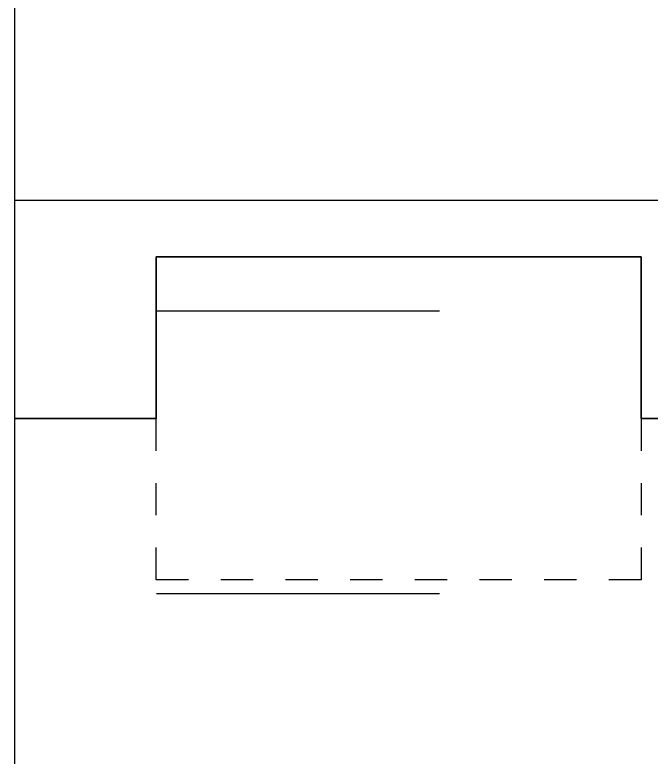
# Model space of a CAD drawing. Header units: inches. Extents: x 225.6 to 283.2, y 92.4 to 180.2.
# Drawn here: x 247.347 to 249.316, y 153.152 to 155.45 of the extents above; entities that cross this region are included whole.
import ezdxf

# ---------------------------------------------------------------- set-up
doc = ezdxf.new("R2010")
doc.units = ezdxf.units.IN
doc.header["$LTSCALE"] = 0.5
doc.header["$MEASUREMENT"] = 0
doc.linetypes.add('DASHED2', pattern=[0.375, 0.25, -0.125])
for name, color, linetype in [('HATCH', 12, 'Continuous'), ('LINE50', 5, 'Continuous'), ('LINE9', 9, 'Continuous')]:
    doc.layers.add(name, color=color, linetype=linetype)

msp = doc.modelspace()

# ---------------------------------------------------------------- hatches: boundary and pattern name
at = {"layer": 'HATCH'}
h = msp.add_hatch(dxfattribs=at)
h.set_pattern_fill('INSUL', color=256, scale=7, style=0)
h.paths.add_polyline_path([(249.9725, 163.2008), (247.3475, 163.2008), (247.3475, 154.2008), (247.785, 154.2008), (247.785, 154.7008), (249.285, 154.7008), (249.285, 154.2008), (249.9725, 154.2008), (249.9725, 154.2382)])
h.paths.add_polyline_path([(264.5975, 163.2008), (261.9725, 163.2008), (261.9725, 154.2008), (262.66, 154.2008), (262.66, 154.7008), (264.16, 154.7008), (264.16, 154.2008), (264.5975, 154.2008)])
h = msp.add_hatch(dxfattribs=at)
h.set_pattern_fill('INSUL', color=256, scale=7, style=0)
h.set_pattern_definition([(0, (263.5343, 152.782), (0, 2.625), []), (0, (263.5343, 153.657), (0, 2.625), [0.875, -0.875]), (0, (263.5343, 154.532), (0, 2.625), [0.875, -0.875])])
h.paths.add_polyline_path([(262.66, 153.7008), (262.66, 154.2008), (261.9725, 154.2008), (261.9725, 152.5058), (261.9725, 150.9508), (264.5975, 150.9508), (264.5975, 154.2008), (264.16, 154.2008), (264.16, 153.7008)])
h.paths.add_polyline_path([(264.5975, 141.4508), (261.9725, 141.4508), (261.9725, 136.2008), (262.66, 136.2008), (262.66, 136.7008), (264.16, 136.7008), (264.16, 136.2008), (264.5975, 136.2008)])
h.paths.add_polyline_path([(247.3475, 136.2008), (247.785, 136.2008), (247.785, 136.7008), (249.285, 136.7008), (249.285, 136.2008), (249.9725, 136.2008), (249.9725, 154.2008), (249.285, 154.2008), (249.285, 154.7008), (247.785, 154.7008), (247.785, 154.2008), (247.3475, 154.2008)])

# ---------------------------------------------------------------- linework, layer by layer
at = {"layer": 'LINE50'}
for p, q in [((247.3475, 154.2008), (247.3475, 163.2008)), ((247.3475, 136.2008), (247.3475, 154.2008))]:
    msp.add_line(p, q, dxfattribs=at)
for points in [[(247.3475, 154.2008), (247.785, 154.2008), (247.785, 154.7008), (249.285, 154.7008), (249.285, 154.2008), (249.9725, 154.2008)], [(249.9725, 154.2008), (249.285, 154.2008), (249.285, 154.7008), (247.785, 154.7008), (247.785, 154.2008), (247.3475, 154.2008)]]:
    msp.add_lwpolyline(points, dxfattribs=at)
at = {"layer": 'LINE9', "linetype": 'DASHED2', "ltscale": 0.15}
msp.add_lwpolyline([(249.285, 154.2008), (249.285, 154.2008), (249.285, 153.7008), (247.785, 153.7008), (247.785, 154.2008), (247.785, 154.2008)], dxfattribs=at)

doc.saveas('drawing.dxf')
